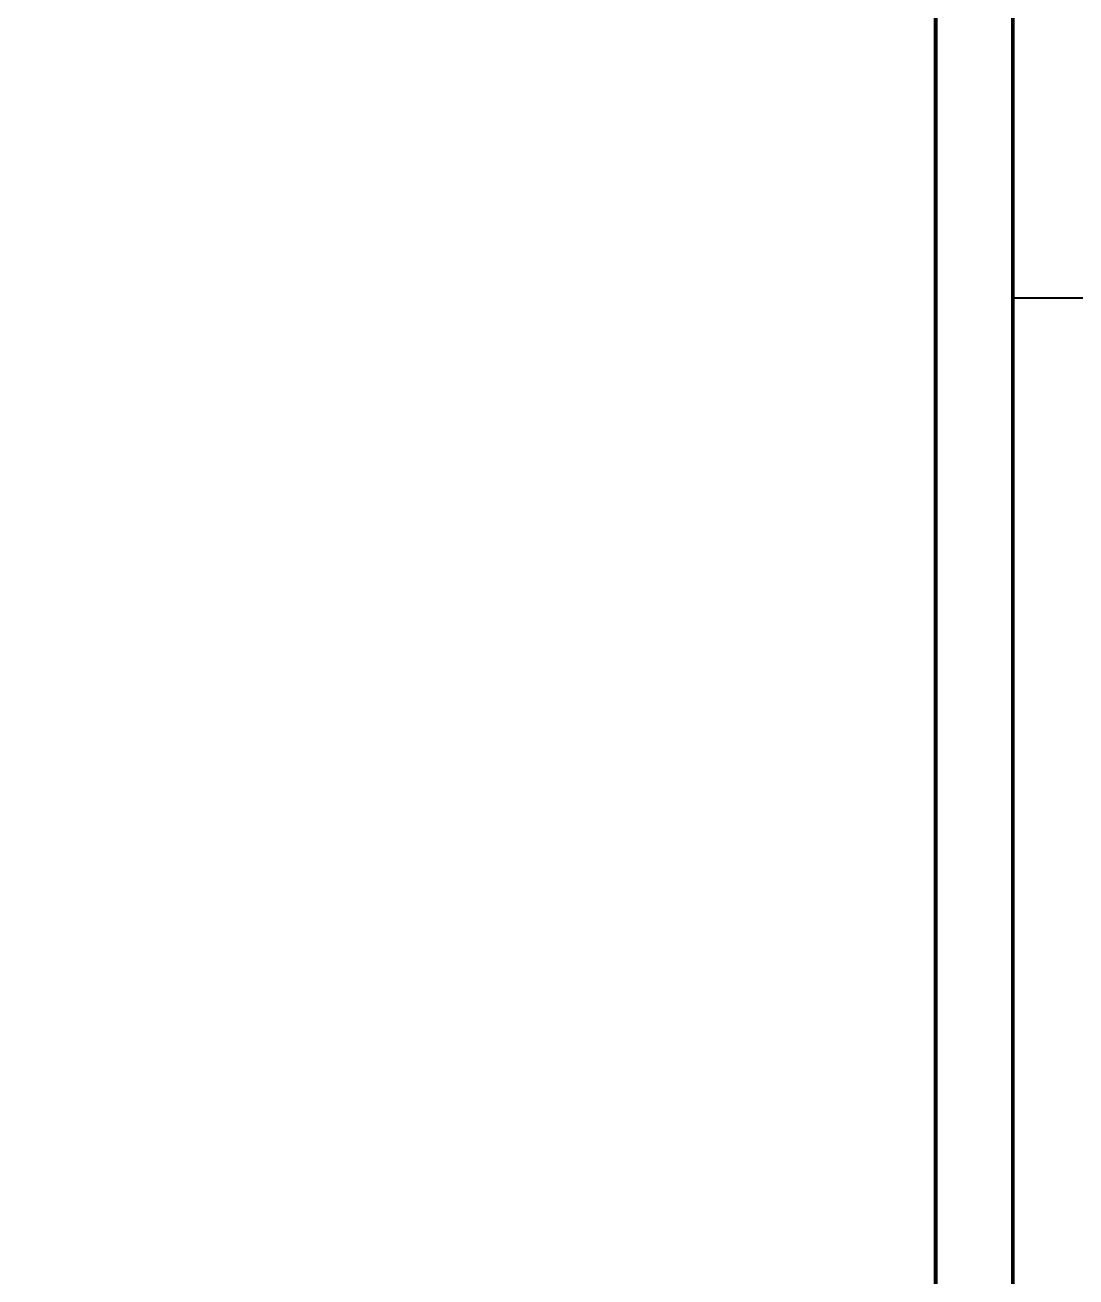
# Model space of a CAD drawing. Extents: x -160106 to 966792, y -663931 to 1550022.
# Drawn here: x -40078 to -38853, y -85866 to -84407 of the extents above; entities that cross this region are included whole.
import ezdxf
from ezdxf.enums import TextEntityAlignment as Align
from ezdxf.xclip import XClip

# ---------------------------------------------------------------- set-up
doc = ezdxf.new("R2010")
doc.units = 0
for name, color, linetype in [('0-cxFrame', 155, 'Continuous'), ('20剖面图$0$A-LIN-V', 9, 'Continuous'), ('BWM', 8, 'Continuous')]:
    doc.layers.add(name, color=color, linetype=linetype)
doc.layers.add('0-cxText', color=131, linetype='Continuous', lineweight=25)
doc.styles.add('cx_tuming', font='simhei.ttf')
doc.styles.add('cx_tuqian1', font='')
doc.styles.add('黑体', font='simhei.ttf', dxfattribs={"height": 12})
doc.styles.get('cx_tuqian1').set_extended_font_data('SimSun')

# ---------------------------------------------------------------- blocks, each defined once
blk = doc.blocks.new('TK22.A2 L(Dragon)')
at = {"layer": '0-cxFrame', "color": 7, "const_width": 0.5}
blk.add_lwpolyline([(0, 0), (-594, 0), (-594, 420), (0, 420)], close=True, dxfattribs=at)
at = {"layer": '0-cxFrame', "const_width": 0.5}
blk.add_lwpolyline([(-80, 10), (-574, 10), (-574, 410), (-80, 410)], close=True, dxfattribs=at)
at = {"style": '黑体', "flags": 4}
blk.add_attdef('图幅', text='', height=3.3, dxfattribs=at).set_placement((-40, 3), align=Align.RIGHT)
at = {"layer": '0-cxText', "flags": 4}
for tag, height, style, p in [('建设单位', 3.5, 'cx_tuming', (-45, 240)), ('项目名称', 3.5, 'cx_tuming', (-45, 210)), ('子项名称', 3.5, 'cx_tuming', (-45, 180)), ('工程编号', 3.3, 'cx_tuqian1', (-35, 165)), ('图名1', 3.5, 'cx_tuming', (-45, 87)), ('图名2', 3.5, 'cx_tuming', (-45, 79)), ('图名3', 3.5, 'cx_tuming', (-45, 71)), ('出图日期', 3.3, 'cx_tuqian1', (-39, 60)), ('专业', 3.3, 'cx_tuqian1', (-55, 52)), ('图号', 3.3, 'cx_tuqian1', (-55, 44)), ('版次', 3.3, 'cx_tuqian1', (-20, 44))]:
    blk.add_attdef(tag, text='', height=height, dxfattribs=dict(at, style=style)).set_placement(p, align=Align.MIDDLE)
at = {"layer": 'Defpoints', "color": 6, "flags": 4}
for tag, height, style, p in [('tufu', 3.3, '黑体', (-12, 12)), ('dwfname', 4, 'cx_tuqian1', (-80, 3))]:
    blk.add_attdef(tag, text='', height=height, dxfattribs=dict(at, style=style)).set_placement(p, align=Align.RIGHT)
blk = doc.blocks.new('20250911162422')
at = {"color": 1, "ltscale": 10}
blk.add_line((-3940.5, 16217.4), (-1.2, 16217.4), dxfattribs=at)
at = {"color": 3, "ltscale": 10}
for p, q in [((-3940.5, 16215.9), (-1.2, 16215.9)), ((-3940.5, 16213.4), (-1.2, 16213.4)), ((-3940.5, 16188.4), (-1.2, 16188.4)), ((-3940.5, 16185.9), (-1.2, 16185.9))]:
    blk.add_line(p, q, dxfattribs=at)
at = {"color": 6, "ltscale": 10}
for p, q in [((-3940.5, 16150), (-1.2, 16150)), ((-3940.5, 16147.5), (-1.2, 16147.5)), ((-3940.5, 15902.5), (-1.2, 15902.5)), ((-3940.5, 15900), (-1.2, 15900))]:
    blk.add_line(p, q, dxfattribs=at)
at = {"layer": '20剖面图$0$A-LIN-V'}
blk.add_line((38.3, 15800), (-5372.1, 15800), dxfattribs=at)
at = {"layer": 'BWM'}
blk.add_lwpolyline([(-1282.4, 16172.1, -1), (-1294.9, 16172.1), (-1288.7, 16209.6, 1), (-1301.2, 16209.6), (-1294.9, 16172.1, -1), (-1307.4, 16172.1), (-1301.2, 16209.6, 1), (-1313.7, 16209.6), (-1307.4, 16172.1, -1), (-1319.9, 16172.1), (-1313.7, 16209.6, 1), (-1326.2, 16209.6), (-1319.9, 16172.1, -1), (-1332.4, 16172.1), (-1326.2, 16209.6, 1), (-1338.7, 16209.6), (-1332.4, 16172.1, -1), (-1344.9, 16172.1), (-1338.7, 16209.6, 1), (-1351.2, 16209.6), (-1344.9, 16172.1, -1), (-1357.4, 16172.1), (-1351.2, 16209.6, 1), (-1363.7, 16209.6), (-1357.4, 16172.1, -1), (-1369.9, 16172.1), (-1363.7, 16209.6, 1), (-1376.2, 16209.6), (-1369.9, 16172.1, -1), (-1382.4, 16172.1), (-1376.2, 16209.6, 1), (-1388.7, 16209.6), (-1382.4, 16172.1, -1), (-1394.9, 16172.1), (-1388.7, 16209.6, 1), (-1401.2, 16209.6), (-1394.9, 16172.1, -1), (-1407.4, 16172.1), (-1401.2, 16209.6, 1), (-1413.7, 16209.6), (-1407.4, 16172.1, -1), (-1419.9, 16172.1), (-1413.7, 16209.6, 1), (-1426.2, 16209.6), (-1419.9, 16172.1, -1), (-1432.4, 16172.1), (-1426.2, 16209.6, 1), (-1438.7, 16209.6), (-1432.4, 16172.1, -1), (-1444.9, 16172.1), (-1438.7, 16209.6, 1), (-1451.2, 16209.6), (-1444.9, 16172.1, -1), (-1457.4, 16172.1), (-1451.2, 16209.6, 1), (-1463.7, 16209.6), (-1457.4, 16172.1, -1), (-1469.9, 16172.1), (-1463.7, 16209.6, 1), (-1476.2, 16209.6), (-1469.9, 16172.1, -1), (-1482.4, 16172.1), (-1476.2, 16209.6, 1), (-1488.7, 16209.6), (-1482.4, 16172.1, -1), (-1494.9, 16172.1), (-1488.7, 16209.6, 1), (-1501.2, 16209.6), (-1494.9, 16172.1, -1), (-1507.4, 16172.1), (-1501.2, 16209.6, 1), (-1513.7, 16209.6), (-1507.4, 16172.1, -1), (-1519.9, 16172.1), (-1513.7, 16209.6, 1), (-1526.2, 16209.6), (-1519.9, 16172.1, -1), (-1532.4, 16172.1), (-1526.2, 16209.6, 1), (-1538.7, 16209.6), (-1532.4, 16172.1, -1), (-1544.9, 16172.1), (-1538.7, 16209.6, 1), (-1551.2, 16209.6), (-1544.9, 16172.1, -1), (-1557.4, 16172.1), (-1551.2, 16209.6, 1), (-1563.7, 16209.6), (-1557.4, 16172.1, -1), (-1569.9, 16172.1), (-1563.7, 16209.6, 1), (-1576.2, 16209.6), (-1569.9, 16172.1, -1), (-1582.4, 16172.1), (-1576.2, 16209.6, 1), (-1588.7, 16209.6), (-1582.4, 16172.1, -1), (-1594.9, 16172.1), (-1588.7, 16209.6, 1), (-1601.2, 16209.6), (-1594.9, 16172.1, -1), (-1607.4, 16172.1), (-1601.2, 16209.6, 1), (-1613.7, 16209.6), (-1607.4, 16172.1, -1), (-1619.9, 16172.1), (-1613.7, 16209.6, 1), (-1626.2, 16209.6), (-1619.9, 16172.1, -1), (-1632.4, 16172.1), (-1626.2, 16209.6, 1), (-1638.7, 16209.6), (-1632.4, 16172.1, -1), (-1644.9, 16172.1), (-1638.7, 16209.6, 1), (-1651.2, 16209.6), (-1644.9, 16172.1, -1), (-1657.4, 16172.1), (-1651.2, 16209.6, 1), (-1663.7, 16209.6), (-1657.4, 16172.1, -1), (-1669.9, 16172.1), (-1663.7, 16209.6, 1), (-1676.2, 16209.6), (-1669.9, 16172.1, -1), (-1682.4, 16172.1), (-1676.2, 16209.6, 1), (-1688.7, 16209.6), (-1682.4, 16172.1, -1), (-1694.9, 16172.1), (-1688.7, 16209.6, 1), (-1701.2, 16209.6), (-1694.9, 16172.1, -1), (-1707.4, 16172.1), (-1701.2, 16209.6, 1), (-1713.7, 16209.6), (-1707.4, 16172.1, -1), (-1719.9, 16172.1), (-1713.7, 16209.6, 1), (-1726.2, 16209.6), (-1719.9, 16172.1, -0.414214), (-1726.2, 16165.9)], format="xyb", dxfattribs=at)

msp = doc.modelspace()

# ---------------------------------------------------------------- block references
at = {"ltscale": 100}
ref = msp.add_blockref('20250911162422', (-37563, -101413.89), dxfattribs=at)
XClip(ref).set_block_clipping_path([(-707.5583296459, 14655.2594950696), (387.8619593782, 16488.0939963564)])
at = {"layer": '0-cxFrame', "xscale": 9, "yscale": 9, "zscale": 9, "rotation": 270}
msp.add_blockref('TK22.A2 L(Dragon)', (-42706.09, -86825.19), dxfattribs=at)

# ---------------------------------------------------------------- next in the draw order: block references
at = {"layer": '0-cxFrame', "xscale": 5, "yscale": 5, "zscale": 5}
msp.add_blockref('TK22.A2 L(Dragon)', (-35956.09, -86825.19), dxfattribs=at)

doc.saveas('drawing.dxf')
